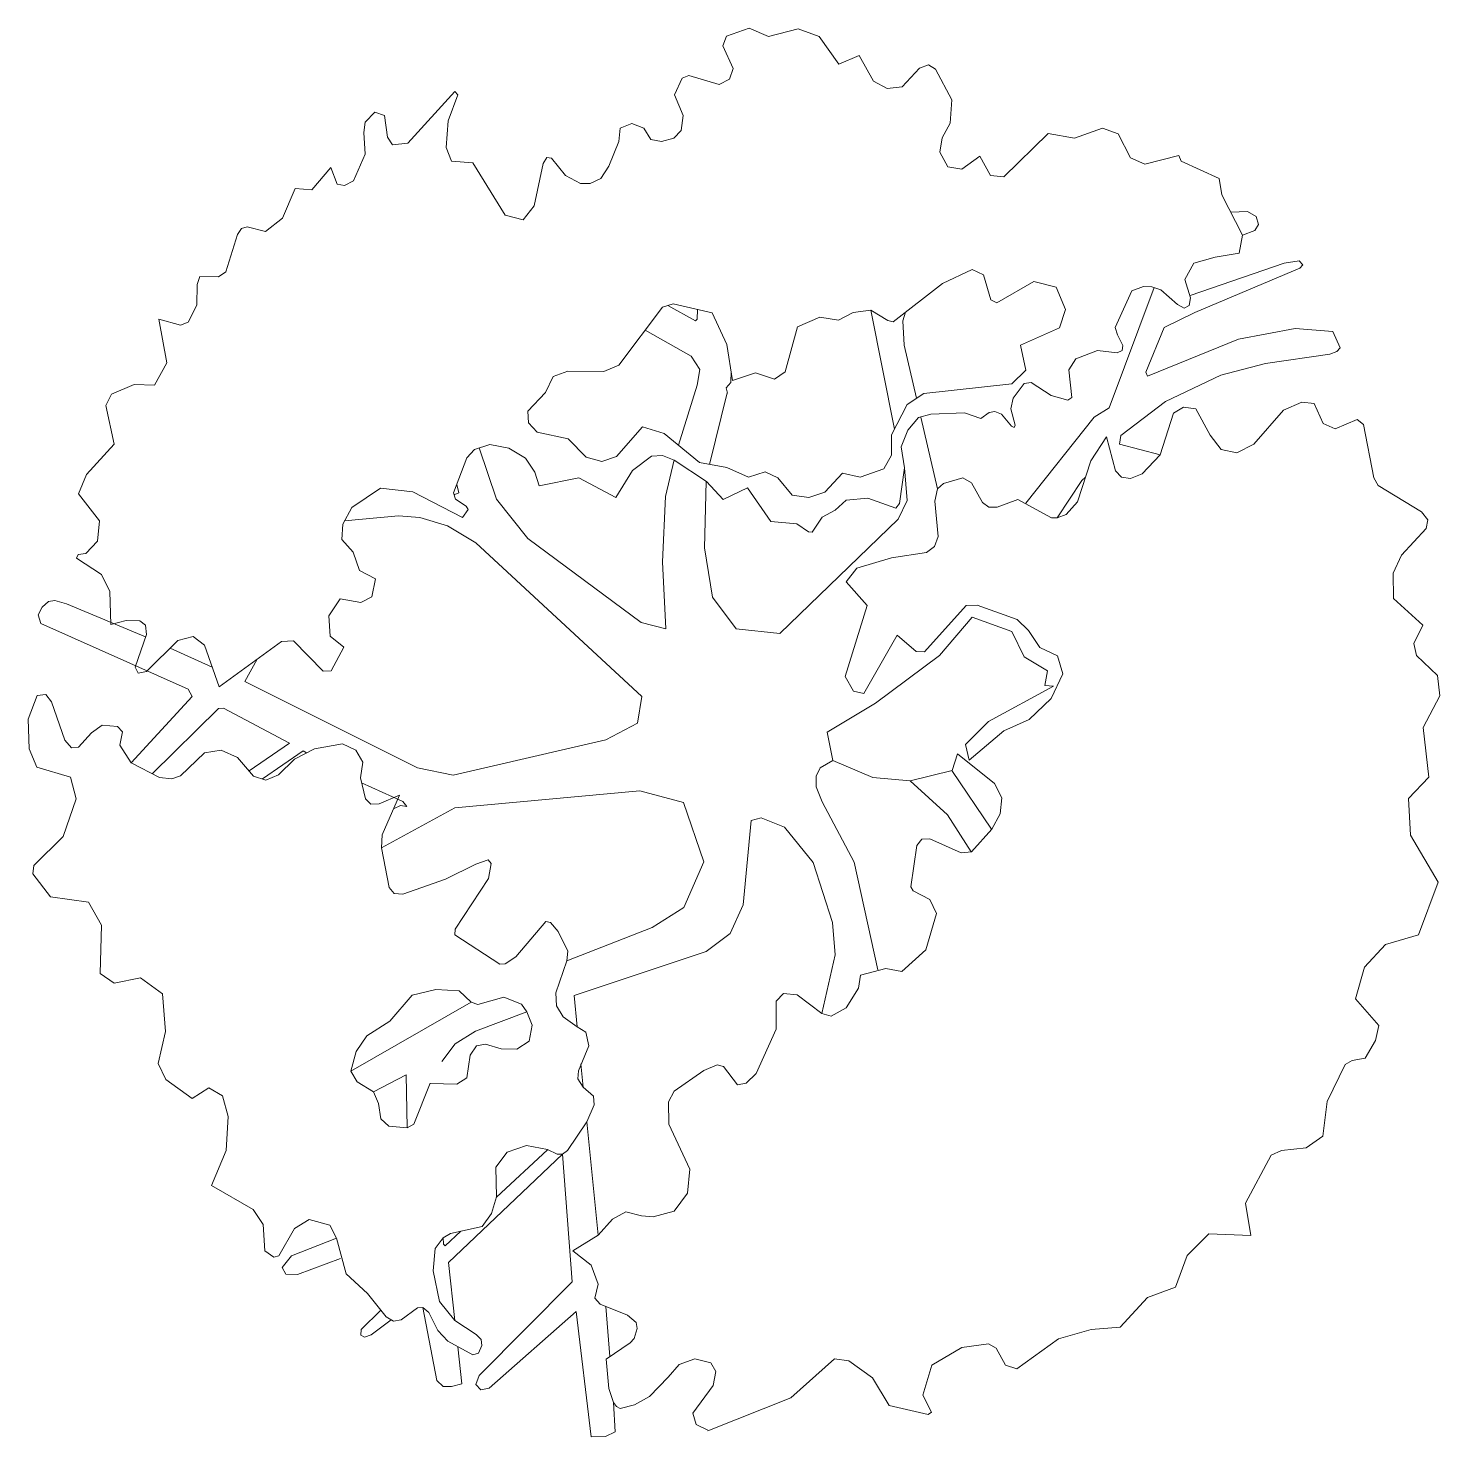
# Model space of a CAD drawing. Header units: millimetres. Extents: x -63086 to 144078, y -129912 to 13382.
# Drawn here: x 54659 to 55677, y -62156 to -61140 of the extents above; entities that cross this region are included whole.
import ezdxf

# ---------------------------------------------------------------- set-up
doc = ezdxf.new("R2010")
doc.units = ezdxf.units.MM
doc.layers.get('0').update_dxf_attribs({"lineweight": 0})
doc.layers.add('観葉植物', color=92, linetype='Continuous', lineweight=9)

# ---------------------------------------------------------------- blocks, each defined once
blk = doc.blocks.new('樹木平面（CAD素材.com）75ebd642')
at = {"color": 0, "linetype": 'ByBlock', "lineweight": -2}
for points in [[(350.7, 394.8), (362.8, 395.3), (369, 391.7), (370.8, 386.1), (368, 381.6), (359.2, 378.4), (344.2, 407.3), (342.4, 419.2), (314.9, 431.6), (313.3, 435.8), (288.6, 429.5), (278.4, 434), (269.4, 451.4), (258.2, 455.6), (237.9, 448.2), (219, 451.6), (186.9, 420.3), (177.4, 421.4), (169.5, 435.2), (156.7, 425.9), (146.6, 427.7), (140.8, 438.1), (142.4, 448.5), (148.1, 459.2), (149.3, 475.9), (137.6, 498), (132.6, 501.2), (126.1, 498.7), (113.5, 485.3), (102.8, 484.1), (92.8, 489.5), (82.6, 508), (67.9, 501.7), (53.6, 521.6), (38.5, 527.2), (17, 521.6), (3.2, 527.6), (-13.2, 521.9), (-15.8, 514.9), (-8.5, 498.6), (-11.1, 490.8), (-18.5, 487.1), (-40.3, 493.4), (-45.3, 491.7), (-50.7, 479.5), (-44.4, 464.6), (-45.9, 453.9), (-51.2, 448.3), (-60.1, 445.8), (-67.9, 447.4), (-72.9, 455.5), (-81.5, 459), (-89.9, 455.5), (-90.8, 445.9), (-98.1, 428.2), (-103.9, 419.3), (-111.5, 415.7), (-118.7, 415.5), (-129.5, 421.3), (-139.6, 433.9), (-142.8, 434.3), (-145.5, 430), (-152, 399.6), (-160, 389.3), (-173, 392.8), (-196.2, 430.5), (-211.7, 431.7), (-215.5, 441.6), (-214, 460.7), (-207, 479.5), (-209.3, 481.9), (-243.3, 444.7), (-254.2, 443.6), (-257.9, 449), (-260, 464.7), (-267, 467.1), (-273.9, 459.8), (-275, 452.3), (-274, 436.7), (-282.4, 417.6), (-288.9, 414.2), (-294.2, 415.2), (-298.7, 427.1), (-312.5, 411), (-324.6, 411.9), (-333.6, 390.7), (-345.8, 381), (-359.2, 384.4), (-363.2, 383.1), (-366.1, 378.8), (-374.6, 351.8), (-379.7, 348.2), (-393.2, 348.4), (-395.1, 342.8), (-395.5, 327.8), (-401.7, 315.6), (-407.2, 313.3), (-422.9, 317.8), (-417, 286.3)], [(-417.1, 286.2), (-426, 270.2), (-440.6, 270.6), (-457.1, 263.7), (-461.2, 255.5), (-455.1, 227.4), (-475.1, 205.6), (-480.9, 191.6), (-465.6, 172.3), (-467.1, 157.5), (-475.6, 148.7), (-481.1, 147.8), (-482.3, 145.2), (-464.2, 133.4), (-458.2, 121.1), (-457.4, 97.5), (-446.5, 100.3), (-436.6, 100.1), (-432.5, 96.9), (-431.8, 90.1), (-439.9, 66.5), (-437.7, 62.4), (-431.7, 63.6), (-409.1, 85.8), (-398.2, 88.8), (-389.9, 82.5), (-379.4, 52.5), (-334.4, 85.1), (-325.7, 85.6), (-304.3, 63.7), (-298.6, 63.9), (-289.4, 81.1), (-299.2, 88.9), (-300.3, 103.6), (-292.1, 116), (-277, 113.2), (-269.2, 117.3), (-266.4, 130.3), (-278, 136.3), (-282.6, 149.6), (-290.8, 158.8), (-290.1, 169.9), (-283.7, 181.9), (-263, 195.7), (-239.5, 193.2), (-203.8, 174.5), (-199.7, 180.4), (-201, 182.8), (-208.8, 187.8), (-210.2, 192.3), (-200.5, 217.6), (-195, 223.7), (-184, 227.2), (-170.4, 224.7), (-158.2, 217.5), (-151.6, 207.3), (-148.4, 197.4), (-119.8, 203.2), (-93.2, 189), (-81, 208.4), (-67.4, 218.9), (-59.4, 219.3), (-50.9, 216), (-27.7, 200.5), (-15.7, 187.7), (1.9, 195.9), (18.8, 171.6), (37.5, 170.1), (45.9, 164.3), (48.5, 164.1), (55.9, 174.9), (65.1, 180), (73.1, 187), (88.7, 188.6), (108.9, 181.3), (111.6, 184.7), (115.3, 210.4), (112.9, 225.6), (117.7, 237.6), (125.4, 246.8), (134.2, 249.2), (158.5, 250.2), (170.3, 246.1), (176.3, 250.4), (180.5, 251), (185.3, 249.2), (192.4, 240.4), (194.4, 239.6), (195.1, 241.2), (192, 253), (193.7, 260.7), (201.6, 271.3), (206.7, 271.9), (221.1, 262.7), (233.1, 259.3), (236, 261.2), (233.8, 281.1), (238.9, 289.2), (254.6, 295), (268.8, 293.5), (272.4, 295.2), (272.9, 298.8), (268.9, 306.3), (267.3, 311.6), (279.4, 338.1), (287.8, 341.3), (293.7, 341), (300.1, 338.8), (312.3, 328.4), (317.1, 325.7), (320.6, 327.5), (321.7, 333.2), (317.6, 346.3), (324.1, 358.2), (339.4, 362.5), (356.8, 365.4), (359.2, 378.4)], [(139, 195.2), (143.3, 199.1), (157.3, 203.2), (163.5, 199.5), (171.6, 185.4), (176.1, 182.1), (182.1, 182), (197.1, 187.5), (221.2, 174.4), (225.5, 174.3), (232, 176.8), (240.1, 185.8), (249.6, 215.4), (260.9, 232.7), (267.6, 208.2), (271.9, 203.8), (278.4, 202.7), (286.8, 206.1), (299.7, 219.9), (270.3, 227.6), (271.3, 233.7), (303.6, 258.4), (343.6, 277.3), (375.8, 285.8), (422.2, 292.4), (427.2, 294.4), (429.7, 297.1), (424.3, 308.8), (397.1, 311), (356.3, 303.3), (290.5, 276.6), (289.5, 279.4), (302.7, 311.7), (324.8, 322.4), (400.6, 354.5), (402.6, 356.9), (400.1, 359.8), (389.3, 358.2), (321.3, 334.7), (321.3, 334.7)], [(91, 324.3), (78.1, 322.4), (67.7, 317), (54.2, 319.1), (38, 312.1), (29, 279.7), (21.4, 274.3), (7.7, 279), (-8.8, 273.5), (-12.9, 299.5), (-23.6, 322.3), (-51.8, 328.8), (-59.5, 326.4), (-90.9, 284.4), (-101.7, 280), (-127.8, 280.3), (-138.4, 276.3), (-143.9, 264.8), (-156.5, 251.3), (-156.2, 242.8), (-149.8, 236.2), (-127.6, 231.4), (-114.4, 218.2), (-103.1, 215.1), (-92.7, 218.6), (-73.8, 240.1), (-58.2, 235.3), (-32.7, 214.2), (-12.9, 210.8), (2.7, 203.7), (14.7, 207.6), (23.9, 203.2), (34.2, 190.6), (46.3, 189.1), (57.7, 192.9), (70.4, 206.7), (83.2, 203.7), (100.4, 209.8), (105.8, 219.5), (105.9, 234.3), (117.2, 256.2), (129.3, 264), (192.8, 271), (202.7, 280.9), (198.9, 298.9), (227.2, 311.5), (231.3, 324.8), (224.7, 340.7), (208.6, 344.8), (181.9, 329.5), (177.6, 331.6), (172.3, 349.8), (164.1, 353.5), (142.7, 343.5), (107, 315.9), (103.2, 316.8), (90.9, 324.3), (107.9, 238.4)], [(295.4, 340.6), (262.9, 253.7), (252, 247.1), (202.7, 185)], [(-34.1, 324.7), (-34.4, 317.6), (-35.5, 316.4), (-55.5, 327.6)], [(115.9, 322.8), (114, 316.4), (114.9, 299), (123.8, 260.6)], [(-72, 309.7), (-38.7, 291.1), (-32.5, 281.3), (-34.5, 270.1), (-47.9, 226.8)], [(-9.9, 280.2), (-10.2, 272.1), (-13.5, 268.2), (-12.6, 264.3)], [(-26.6, -484.3), (33.1, -460.6), (64.6, -432.4), (75, -433.9), (92.2, -446.1), (104.2, -466), (132.2, -472.7), (134.7, -470.8), (128.4, -458.7), (135, -437), (156.6, -424.3), (175.8, -421.6), (181.3, -424.8), (188.1, -437), (196.4, -439.7), (226.4, -418.1), (250, -411.2), (270.8, -409.5), (290.5, -388.1), (310.9, -380.8), (319.2, -357.9), (334.9, -342.2), (365.1, -343.5), (361.3, -320), (379.8, -285.6), (387.4, -282.1), (405.1, -280.3), (417, -271.7), (420.2, -246.8), (433.3, -220.1), (438.2, -217.2), (447.7, -215.6), (455.1, -202.8), (457.5, -192), (440.6, -172.8), (447.1, -149.8), (462.4, -133.5), (486.1, -126.6), (500.3, -88.6), (480.3, -54.6), (479, -28.1), (493.6, -12.7), (489.6, 23), (501.5, 46), (499.8, 60.5), (484.7, 75), (482.9, 83.8), (489.3, 96.9), (468.2, 116.2), (467.8, 134.5), (473.8, 147.5), (491.6, 166.6), (492.8, 173), (488.4, 178.8), (457, 197.7), (454, 203.3), (446.4, 241.7), (442, 245.2), (426.1, 238.7), (417.3, 242.5), (410.9, 256.8), (401.9, 257.8), (388.7, 252.1), (367.4, 227.5), (355, 221.3), (343.7, 223.7), (335.7, 233.9), (325.5, 253.1), (316.6, 254.2), (309.3, 249.9), (299.7, 219.9)], [(-12.7, 264.5), (-25.4, 212.9)], [(127, 247.1), (139, 195.2), (137, 186.3), (139.5, 161), (136.9, 153.7), (131, 149.3), (105.9, 145.6), (80.8, 138), (73.2, 128.2), (88.3, 111.2), (72.4, 60), (78.4, 49.2), (85.8, 47.5), (109.9, 89.6), (123.6, 78), (129.7, 77.8), (159.7, 111), (167.7, 111.4), (196.5, 100.9), (204.7, 93), (213, 80.9), (225.7, 74.7), (229.5, 61.8), (221, 43.9), (205.1, 28.9), (186.8, 20.7), (162, -0.6), (159.2, 10.7), (175.9, 27.5), (222.7, 53), (216.5, 53.4), (218.5, 64), (201.7, 74.1), (192.6, 92.4), (164.1, 102.8), (140.4, 75.1), (94.2, 40.6), (59.5, 19.8), (63.5, -0.8), (54.3, -6), (51.6, -12.1), (51.5, -19.7), (55.9, -30.5), (78.9, -74), (96, -151.7)], [(-191.6, 224.8), (-179.3, 187.8), (-156.6, 159.4), (-74.7, 98.8), (-57, 94.2), (-59.4, 142.5), (-57.3, 189.8), (-51, 216.3)], [(115.3, 210.5), (117.2, 186.8), (110.7, 173.3), (25.2, 90.9), (-6.3, 94.3), (-23.4, 117.2), (-29, 152.8), (-27.9, 200.7)], [(-210, 191.5), (-209.2, 191.2), (-206.4, 192.3), (-207.9, 198.5)], [(225.5, 174.3), (243.3, 201.2), (245.8, 203.6)], [(-288.9, 172.1), (-249.8, 175.9), (-234.6, 174.5), (-214.5, 168.6), (-194.1, 156.4), (-74.3, 45.4), (-77.4, 26.1), (-100.4, 14.3), (-210.4, -11.3), (-236.1, -5.9), (-360.8, 56.2), (-351.9, 72.5)], [(-432.4, 88.5), (-489.4, 112.4), (-497.8, 114.8), (-502.6, 113.9), (-507.1, 110), (-510, 104.4), (-508, 98.2), (-401.6, 50.8), (-398.7, 45.4), (-442.8, -2.4)], [(-414.6, 80.4), (-384.4, 66.7)], [(-213.8, -363), (-131.5, -284.8), (-135.3, -284.8), (-142.5, -281.5), (-157.6, -278.6), (-171.4, -283.3), (-179.6, -294.2), (-179.2, -315.6), (-182.8, -327.5), (-189.6, -337), (-212.3, -341.9), (-217.7, -345.1), (-223.5, -352.8), (-224.9, -368.9), (-220.4, -391), (-209.2, -404.8), (-193.9, -414.8), (-190.2, -418.6), (-189.7, -422.7), (-192.3, -428.3), (-196.3, -429.5), (-214.4, -419.6), (-221.6, -412.1), (-228.1, -398.9), (-232.4, -395.4), (-236.2, -395.6), (-248.1, -404.4), (-253.6, -405.3), (-258.9, -402.2), (-272.2, -385.2), (-287.7, -371.2), (-294.7, -345.3), (-299.4, -336), (-314.4, -331.8), (-325, -338.4), (-336.3, -358), (-339.9, -359.2), (-346.4, -354.5), (-347.6, -335.6), (-354.9, -324.6), (-384.9, -307.4), (-374.2, -282), (-372.9, -257.7), (-377, -242.7), (-386.7, -236.9), (-398.9, -244.6), (-417.8, -230.8), (-423.4, -219.4), (-418.1, -196.2), (-420.2, -169), (-436.2, -157.5), (-455, -161.4), (-465.3, -154.3), (-464.3, -119.6), (-473.7, -102.9), (-501, -99), (-513.7, -82.6), (-513, -76.5), (-491.8, -55.6), (-482.6, -28.4), (-486.7, -12.7), (-511, -5.5), (-516.4, 7.8), (-517.1, 29), (-510.6, 46.1), (-504.5, 46.8), (-500.3, 41.6), (-490.6, 13.9), (-485.9, 8.5), (-480.9, 9), (-471.5, 19.3), (-463.7, 24.7), (-452.7, 23.7), (-449.1, 19.9), (-451.1, 10.3), (-442.9, -2.5), (-422.3, -13), (-413.6, -14), (-407.2, -11.8), (-389.8, 4.8), (-377.8, 6.7), (-366.2, 1.5), (-354.5, -12), (-345.7, -14.8), (-336.4, -11), (-324.9, 0.3), (-310.6, 7.8), (-290.3, 11.4), (-280.8, 6.7), (-275.6, -1.9), (-277.3, -13.3), (-273.7, -28.5), (-270, -32.3), (-263.9, -32), (-249.1, -25.7), (-261.8, -54.3), (-262.3, -63.7), (-256.6, -92.4), (-253, -96.7), (-246.8, -97.2), (-216, -86.4), (-194, -75.5), (-185.2, -72.3), (-183.1, -75.1), (-185, -85.9), (-209, -122.4), (-209.2, -126.4), (-176.7, -147.7), (-173, -147.4), (-165.3, -142.4), (-143.6, -116.8), (-140.2, -117.7), (-134.7, -124.1), (-127.8, -138.2), (-128.4, -145.2), (-66.9, -121.2), (-44, -106.7), (-29.5, -73.9), (-44.3, -31.1), (-75.7, -22.6), (-209.3, -34.8), (-262.3, -63.7)], [(-427.6, -10.3), (-379.8, 36.7), (-376.3, 37.1), (-328.6, 11.9), (-357.8, -8.3)], [(-348.1, -14), (-318.6, 6.3), (-316.2, 4.9)], [(133.4, -57.3), (156.2, -67.3), (163.5, -66.7), (178.2, -50.3), (184.3, -39.1), (185.5, -27.6), (180.2, -17.3), (153.5, 4.2), (149.6, -7.9), (119.2, -15.5), (146.2, -40), (163.4, -66.7)], [(63.5, -0.8), (92.4, -13), (119.2, -15.5)], [(149.3, -8), (178.1, -50.3)], [(-276.5, -16.8), (-246.8, -30.3), (-243.8, -34), (-248.5, -33.1), (-253.6, -35.7)], [(55.5, -183.2), (65.1, -141), (63.2, -117.5), (49.4, -74.4), (28.6, -48.9), (11.7, -42.2), (4.6, -43.9), (-1.3, -104.9), (-10.6, -125.5), (-27.8, -138.5), (-123.2, -170.3), (-121, -192.8), (-131.2, -185.6), (-136, -177.8), (-136.4, -168.3), (-128.4, -145.2)], [(133.4, -57.3), (127.8, -57.5), (124.2, -62.1), (119.8, -91.9), (121.4, -94.7), (133.4, -101), (138.3, -111), (130.6, -137.4), (113.2, -153), (101.8, -150.7), (83.5, -155.5), (82, -164.9), (73.2, -179.2), (62.4, -185.2), (55.6, -183.3), (37.7, -169.7), (27.8, -168.8), (22.6, -174.3), (22.6, -194.6), (8.2, -226.6), (0.9, -233.5), (-5.3, -234.8), (-15.4, -221.6), (-19.9, -220.3), (-29.5, -224.4), (-51, -239.2), (-55, -247.1), (-54.8, -263), (-39.7, -295.5), (-41.4, -312.8), (-51.1, -326), (-66.1, -329.9), (-74.6, -329.3), (-85.9, -326.4), (-95.5, -331.6), (-105.8, -343.2), (-124, -354.6), (-111, -364.9), (-105.8, -378.6), (-108.3, -388.7), (-104.5, -392.9), (-84.6, -400.9), (-78.5, -406.2), (-77.7, -410.5), (-79.8, -417.7), (-82.8, -420.8), (-100.1, -432.7), (-98.1, -453.8), (-94.8, -464)], [(-197.5, -175.2), (-284.3, -224.9), (-280.5, -210.8), (-272.8, -199.3), (-256.1, -188.9), (-240.1, -170.1), (-222.9, -165.9), (-206.1, -166.9), (-197.5, -175.2), (-192.7, -176.8), (-173.9, -171.4), (-161.2, -176.5), (-157.2, -182)], [(-227, -233.7), (-207.8, -234.2), (-200.5, -229.8), (-198.2, -213.3), (-193.6, -206.6), (-187.2, -205.4), (-175.9, -208.8), (-164.6, -208.9), (-155.6, -203.3), (-153.4, -191.8), (-157.2, -182), (-194.3, -195.9), (-209.1, -205.1), (-218.6, -217.9)], [(-121, -192.8), (-114.7, -196.8), (-112.5, -206.7), (-120.1, -224.7), (-120.4, -230.4), (-116.6, -236.4), (-109.3, -242.8), (-108.6, -249.1), (-114.1, -261.5), (-105.8, -343.1)], [(-118.3, -219.6), (-116.6, -236.4)], [(-227, -233.6), (-238.9, -263.2), (-243.7, -265.8), (-256.9, -264.5), (-262.6, -259.3), (-264.4, -248.3), (-267.9, -239.9), (-279.7, -232.5), (-284.3, -224.9)], [(-243.7, -265.8), (-244.4, -227.6), (-267.9, -239.9)], [(-26.7, -483.9), (-35.2, -479.9), (-37.6, -471.6), (-22.8, -451.6), (-21, -441.5), (-24.5, -435.3), (-36, -432.4), (-47.3, -436.6), (-55.4, -445.7), (-68.8, -459.7), (-79.5, -465.6), (-90, -468.3), (-92.6, -466.9), (-94.8, -464), (-93.5, -485.2), (-100.6, -488.5), (-110.9, -488.7), (-121.6, -398.4), (-184.4, -453.7), (-190.4, -454.8), (-194.2, -451), (-191.8, -444.5), (-124.7, -376.8), (-131.5, -284.8), (-127.9, -282.2), (-114.1, -261.5)], [(-179.1, -315.7), (-142.5, -281.6)], [(-294.7, -345.3), (-327.1, -358.2), (-333.8, -366.5), (-331.2, -371.4), (-322.7, -371.6), (-291.7, -360.1)], [(-217.7, -345.1), (-217.4, -349.7), (-216.2, -350.8), (-205, -340.3)], [(-213.8, -363), (-209.2, -404.7)], [(-207.2, -423.8), (-204.1, -450.4), (-211.7, -452.5), (-217.7, -452.3), (-222.3, -448), (-232.4, -395.4)], [(-100.3, -394.7), (-97.3, -430.7)], [(-262.7, -397.3), (-276.8, -411.2), (-277.2, -415.3), (-274.4, -416.9), (-269.7, -415.1), (-255.1, -404.4)]]:
    blk.add_lwpolyline(points, dxfattribs=at)

msp = doc.modelspace()

# ---------------------------------------------------------------- block references
at = {"layer": '観葉植物', "ltscale": 10}
msp.add_blockref('樹木平面（CAD素材.com）75ebd642', (55175.6438, -61667.4028), dxfattribs=at)

doc.saveas('drawing.dxf')
